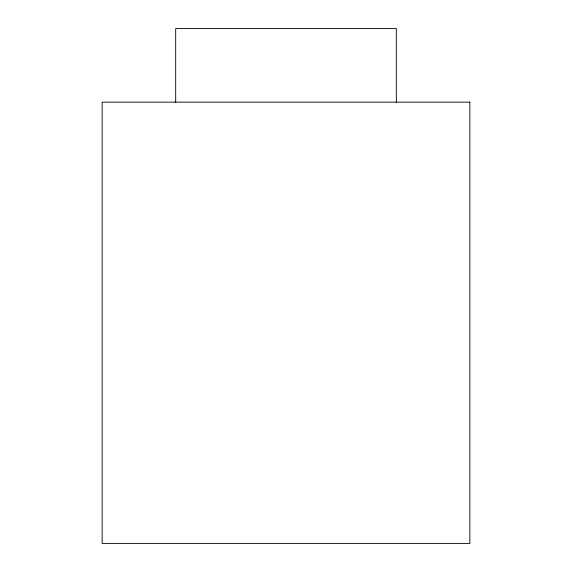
<?xml version="1.0" encoding="UTF-8"?>
<svg xmlns="http://www.w3.org/2000/svg" width="572" height="572" viewBox="0 0 572 572"><rect width="100%" height="100%" fill="white"/><g stroke="black" fill="none" stroke-linecap="round" stroke-linejoin="round"><path stroke-width="0.86" d="M396.317 102.145L396.317 28.6L175.683 28.6L175.683 102.145M469.855 102.145L102.145 102.145L102.145 543.4L469.855 543.4L469.855 102.145"/></g></svg>
